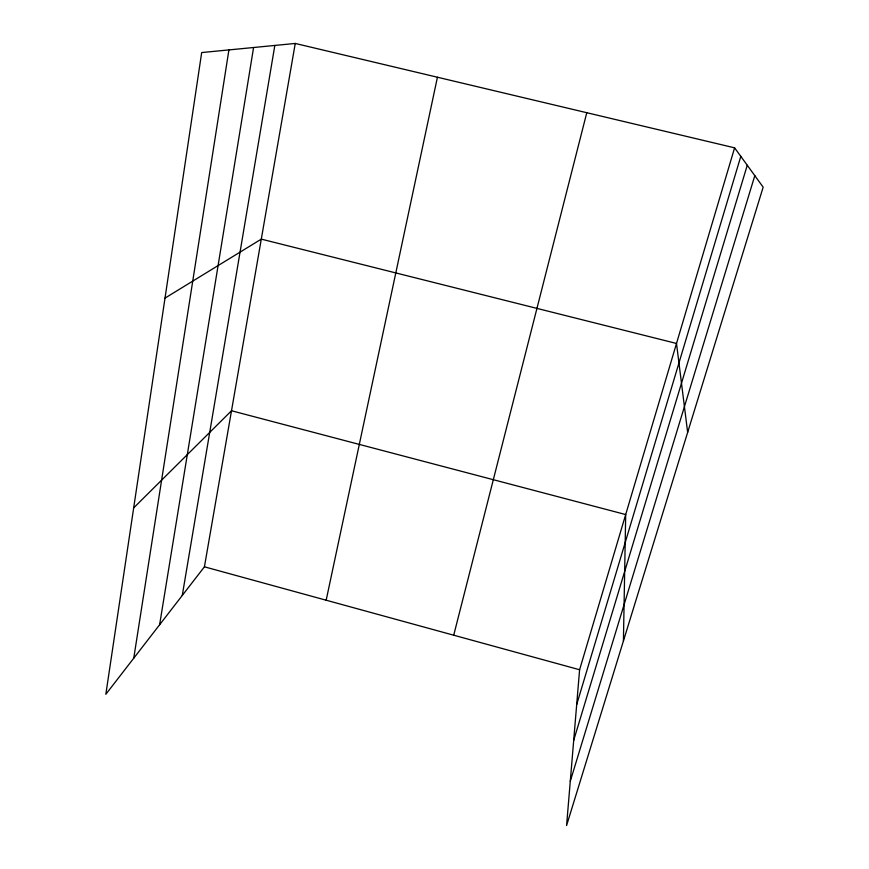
<?xml version="1.0" encoding="UTF-8"?>
<svg xmlns="http://www.w3.org/2000/svg" width="869" height="869" viewBox="0 0 869 869"><rect width="100%" height="100%" fill="white"/><g stroke="black" fill="none" stroke-linecap="round" stroke-linejoin="round"><path stroke-width="1.3" d="M623.421 640.953L625.691 514.557L231.512 410.755L133.674 507.887M734.598 147.828L579.601 669.749L566.577 825.55L763.167 187.161L734.598 147.828L295.254 43.45L201.684 52.564L105.833 694.298L204.421 566.816L295.254 43.45M133.761 658.181L228.905 49.913M159.614 624.757L253.585 47.513M182.273 595.45L274.832 45.438M326.168 600.218L437.433 77.232M453.716 635.206L586.781 112.709M576.69 704.596L740.801 156.355M573.703 740.334L747.264 165.262M570.281 781.231L754.813 175.647M165.001 298.11L261.297 239.127L676.506 343.461L687.651 432.382M204.421 566.816L579.601 669.749"/></g></svg>
